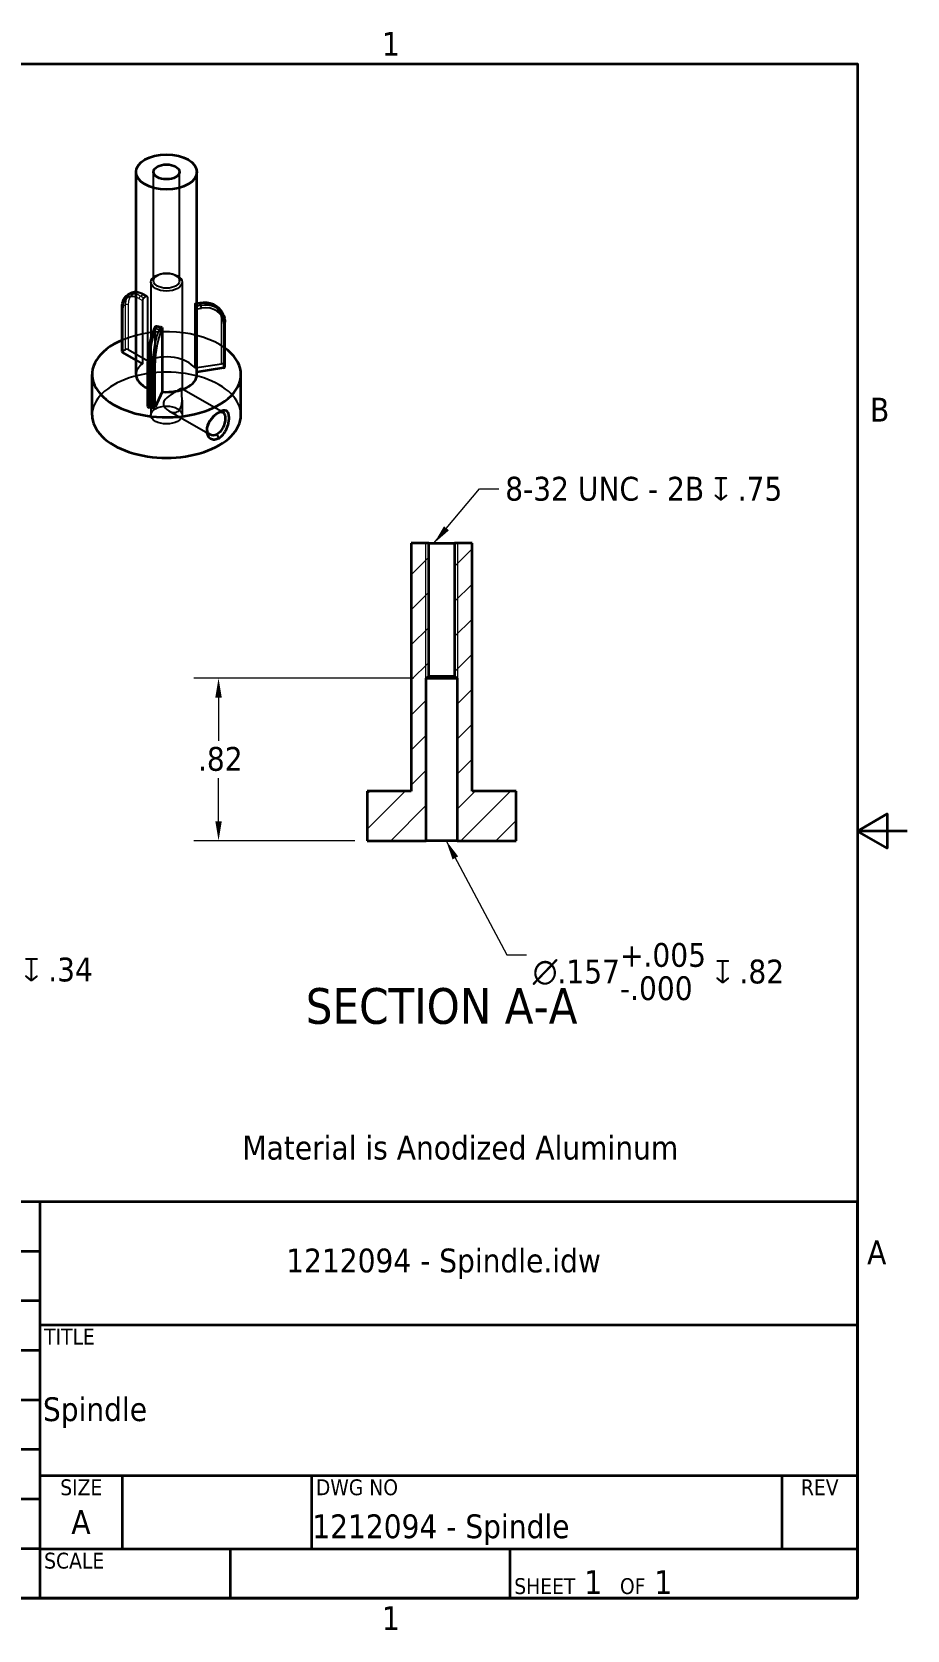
# Model space of a CAD drawing. Header units: inches. Extents: x 0.1 to 10.9, y 0.1 to 8.4.
# Drawn here: x 6.46 to 10.87, y 0.22 to 8.28 of the extents above; entities that cross this region are included whole.
import ezdxf
from ezdxf.enums import TextEntityAlignment as Align

# ---------------------------------------------------------------- set-up
doc = ezdxf.new("R2010")
doc.units = ezdxf.units.IN
doc.header["$MEASUREMENT"] = 0
for name, color, linetype, lineweight in [('Border (ANSI)', 7, 'Continuous', 35), ('Hatch (ANSI)', 7, 'Continuous', 13), ('Hidden (ANSI)', 7, 'Continuous', 25), ('Hidden Narrow (ANSI)', 7, 'Continuous', 18), ('Symbol (ANSI)', 7, 'Continuous', 18), ('Title (ANSI)', 7, 'Continuous', 35), ('Visible (ANSI)', 7, 'Continuous', 35), ('Visible Narrow (ANSI)', 7, 'Continuous', 25)]:
    doc.layers.add(name, color=color, linetype=linetype, lineweight=lineweight)
doc.layers.add('Dimension (ANSI)', color=1, linetype='Continuous', lineweight=18, true_color=0xff0000)
doc.styles.add('Label Text (ANSI)', font='tahoma.ttf')
doc.styles.add('Note Text (ANSI)', font='tahoma.ttf')
doc.styles.add('Text Style38', font='tahoma.ttf')
doc.styles.add('Text Style40', font='tahoma.ttf')
doc.dimstyles.new('Default (ANSI)', dxfattribs={"dimtxt": 0.12, "dimasz": 0.098425, "dimexe": 0.125, "dimexo": 0.0625, "dimgap": 0.031496, "dimtad": 0, "dimtih": 1, "dimtoh": 1, "dimrnd": 1e-08, "dimzin": 4, "dimdsep": 46, "dimtxsty": 'Note Text (ANSI)', "dimcen": 0.09, "dimdle": 0.393701, "dimclrd": 256, "dimclre": 256, "dimclrt": 256, "dimadec": 0, "dimazin": 1, "dimtfac": 1, "dimtofl": 0, "dimtmove": 0, "dimatfit": 3, "dimfxl": 1, "dimtolj": 1, "dimtzin": 4, "dimlwd": -1, "dimlwe": -1, "dimarcsym": 0})
doc.dimstyles.new('Default (ANSI)$7', dxfattribs={"dimtxt": 0.12, "dimasz": 0.098425, "dimexe": 0.125, "dimexo": 0.0625, "dimgap": 0.031496, "dimtad": 0, "dimtih": 1, "dimtoh": 1, "dimrnd": 1e-08, "dimzin": 4, "dimdsep": 46, "dimtxsty": 'Note Text (ANSI)', "dimcen": 0.09, "dimdle": 0.393701, "dimclrd": 256, "dimclre": 256, "dimclrt": 256, "dimadec": 0, "dimazin": 1, "dimtfac": 1, "dimtofl": 0, "dimtmove": 0, "dimatfit": 3, "dimfxl": 1, "dimtolj": 1, "dimtzin": 4, "dimlwd": -1, "dimlwe": -1, "dimarcsym": 0})

# ---------------------------------------------------------------- blocks, each defined once
blk = doc.blocks.new('Borders Default Border')
at = {"layer": 'Border (ANSI)', "flags": 128}
for points in [[(0.38, 0.38), (0.38, 8.12), (10.62, 8.12), (10.62, 0.38), (0.38, 0.38)], [(10.87, 4.25), (10.62, 4.25), (10.77, 4.3366), (10.77, 4.1634), (10.62, 4.25)]]:
    blk.add_lwpolyline(points, dxfattribs=at)
at = {"layer": 'Border (ANSI)', "char_height": 0.12, "attachment_point": 7, "style": 'Note Text (ANSI)'}
for s, insert in [('1', (8.2229, 8.16)), ('B', (10.6834, 6.315)), ('A', (10.669, 2.065)), ('1', (8.2229, 0.22))]:
    blk.add_mtext(s, dxfattribs=dict(at, insert=insert))
blk = doc.blocks.new('Title Blocks ANSI A')
at = {"layer": 'Title (ANSI)'}
for p, q in [((11.25, 6.9986), (5, 6.9986)), ((5, 6.9986), (5, 4.9986)), ((6.25, 4.9986), (6.25, 6.9986)), ((7.1301, 4.9986), (7.1301, 6.9986)), ((11.25, 4.9986), (11.25, 6.9986)), ((7.1301, 6.7486), (5, 6.7486)), ((7.1301, 6.4986), (5, 6.4986)), ((7.1301, 6.3786), (11.25, 6.3786)), ((7.1301, 6.2486), (5, 6.2486)), ((7.1301, 5.9986), (5, 5.9986)), ((7.1301, 5.7486), (5, 5.7486)), ((7.1301, 5.6186), (11.25, 5.6186)), ((7.5443, 5.2486), (7.5443, 5.6186)), ((8.5, 5.2486), (8.5, 5.6186)), ((10.87, 5.2486), (10.87, 5.6186)), ((7.1301, 5.4986), (5, 5.4986)), ((7.1301, 5.2486), (5, 5.2486)), ((7.1301, 5.2486), (11.25, 5.2486)), ((8.089, 4.9986), (8.089, 5.2486)), ((9.5, 4.9986), (9.5, 5.2486)), ((5, 4.9986), (11.25, 4.9986))]:
    blk.add_line(p, q, dxfattribs=at)
at = {"layer": 'Title (ANSI)', "style": 'Text Style40'}
for s, p in [('DRAWN', (5.02, 6.9786)), ('CHECKED', (5.02, 6.7286)), ('QA', (5.02, 6.4786)), ('TITLE', (7.1501, 6.3586)), ('MFG', (5.02, 6.2286)), ('APPROVED', (5.02, 5.9786)), ('DWG NO', (8.52, 5.5986)), ('SCALE', (7.1501, 5.2286))]:
    blk.add_text(s, height=0.08, dxfattribs=at).set_placement(p, align=Align.TOP_LEFT)
for s, p in [('SIZE', (7.3372, 5.5986)), ('REV', (11.06, 5.5986))]:
    blk.add_text(s, height=0.08, dxfattribs=at).set_placement(p, align=Align.TOP_CENTER)
at = {"layer": 'Title (ANSI)', "insert": (9.52, 5.0186), "char_height": 0.12, "attachment_point": 7, "style": 'Note Text (ANSI)'}
blk.add_mtext('\\fTahoma|b0|i0;\\H0.0800;SHEET\\fTahoma|b0|i0;\\H0.1200; 1  \\fTahoma|b0|i0;\\H0.0800;OF\\fTahoma|b0|i0;\\H0.1200; 1 ', dxfattribs=at)
at = {"layer": 'Title (ANSI)'}
for tag, p, height, style in [('AUTHOR_001', (5.0099, 6.7707), 0.1, 'Text Style38'), ('CREATION_DATE_001', (6.2627, 6.7904), 0.1, 'Text Style38'), ('FILENAME_001', (8.3702, 6.6425), 0.12, 'Note Text (ANSI)'), ('DESCRIPTION_001', (7.1439, 5.8925), 0.12, 'Note Text (ANSI)'), ('Sheet_Size_001', (7.2873, 5.3236), 0.12, 'Note Text (ANSI)'), ('PART_NUMBER_001', (8.5018, 5.3018), 0.12, 'Note Text (ANSI)')]:
    blk.add_attdef(tag, p, '', height=height, dxfattribs=dict(at, style=style))
at = {"layer": 'Title (ANSI)', "style": 'Text Style38'}
for tag, p in [('CHECKED_BY', (5.02, 6.5186)), ('CHECKED_DATE', (6.27, 6.5186)), ('MFG_APPROVED_BY', (5.02, 6.0186)), ('MFG_APPROVED_DATE', (6.27, 6.0186)), ('ENG_APPROVED_BY', (5.02, 5.7686)), ('ENG_APPROVAL_DATE', (6.27, 5.7686))]:
    blk.add_attdef(tag, text='', height=0.1, dxfattribs=at).set_placement(p, align=Align.BOTTOM_LEFT)
at = {"layer": 'Title (ANSI)', "style": 'Note Text (ANSI)'}
blk.add_attdef('REVISION_NUMBER', text='', height=0.12, dxfattribs=at).set_placement((11.06, 5.3836), align=Align.MIDDLE_CENTER)
blk = doc.blocks.new('*D7')
at = {"layer": 'Defpoints', "color": 0, "transparency": 16777216}
for p in [(7.3992, 5.0211), (8.4456, 5.0211), (8.1491, 4.2011)]:
    blk.add_point(p, dxfattribs=at)
at = {"layer": 'Dimension (ANSI)', "transparency": 16777216}
for p, q in [((8.3831, 5.0211), (7.2742, 5.0211)), ((7.3992, 4.9227), (7.3992, 4.7053)), ((7.3992, 4.2995), (7.3992, 4.5168)), ((8.0866, 4.2011), (7.2742, 4.2011))]:
    blk.add_line(p, q, dxfattribs=at)
for points in [[(7.3828, 4.9227), (7.4156, 4.9227), (7.3992, 5.0211)], [(7.3828, 4.2995), (7.4156, 4.2995), (7.3992, 4.2011)]]:
    blk.add_solid(points, dxfattribs=at)
at = {"layer": 'Dimension (ANSI)', "transparency": 16777216, "insert": (7.2954, 4.6738), "char_height": 0.12, "attachment_point": 1, "style": 'Note Text (ANSI)'}
blk.add_mtext('\\A1;.82', dxfattribs=at)

msp = doc.modelspace()

# ---------------------------------------------------------------- hatches: boundary and pattern name
at = {"layer": 'Hatch (ANSI)'}
h = msp.add_hatch(dxfattribs=at)
h.set_pattern_fill('ANSI31', color=256, style=0)
h.paths.add_polyline_path([(8.58906, 5.70108), (8.58906, 5.02919), (8.60256, 5.02108), (8.60256, 4.20108), (8.89906, 4.20108), (8.89906, 4.45108), (8.67756, 4.45108), (8.67756, 5.70108)])
h.paths.add_polyline_path([(8.45906, 5.02919), (8.45906, 5.70108), (8.37056, 5.70108), (8.37056, 4.45108), (8.14906, 4.45108), (8.14906, 4.20108), (8.44556, 4.20108), (8.44556, 5.02108)])

# ---------------------------------------------------------------- linework, layer by layer
at = {"layer": 'Hidden (ANSI)'}
for p, q in [((7.07179, 7.02498), (7.07179, 7.57428)), ((7.20179, 7.02498), (7.20179, 7.57428)), ((7.05829, 7.01835), (7.05829, 6.34796)), ((7.21529, 7.01835), (7.21529, 6.4778)), ((7.0402, 6.94568), (7.02276, 6.95572)), ((7.04252, 6.62211), (7.04252, 6.94095)), ((7.01565, 6.92548), (7.01565, 6.60663)), ((7.279, 6.90446), (7.279, 6.58562)), ((7.29029, 6.91036), (7.2805, 6.90885)), ((7.28884, 6.56448), (7.28884, 6.88332)), ((7.07901, 6.78929), (7.07959, 6.79198)), ((7.07901, 6.47045), (7.07901, 6.78929)), ((6.91665, 6.67178), (6.92938, 6.67911)), ((6.94352, 6.67911), (7.04252, 6.62211)), ((7.01565, 6.60663), (6.98329, 6.62527)), ((7.279, 6.58562), (7.41423, 6.60648)), ((7.29029, 6.5647), (7.28884, 6.56448)), ((7.42648, 6.60241), (7.43114, 6.5924)), ((7.04278, 6.39258), (7.07901, 6.47045)), ((7.42175, 6.36106), (7.21427, 6.48054)), ((7.35688, 6.2484), (7.1494, 6.36789)), ((7.21529, 6.4225), (7.21529, 6.34796)), ((7.34075, 6.28128), (7.34241, 6.29022)), ((7.39113, 6.35658), (7.40168, 6.3627))]:
    msp.add_line(p, q, dxfattribs=at)
at = {"layer": 'Hidden (ANSI)', "flags": 128}
for points in [[(7.02276, 6.95572), (7.01289, 6.96077), (7.00297, 6.96457), (6.99307, 6.96702), (6.98329, 6.96805)], [(7.02207, 6.9381), (7.01956, 6.93581), (7.01748, 6.93259), (7.01612, 6.92896), (7.01565, 6.92548)], [(7.04252, 6.94095), (7.04191, 6.94381), (7.04021, 6.94568), (7.0377, 6.94625), (7.0348, 6.94543)], [(7.28247, 6.90721), (7.28122, 6.90867), (7.28009, 6.90866), (7.27929, 6.90718), (7.279, 6.90446)], [(7.28884, 6.88332), (7.28873, 6.88689), (7.2884, 6.89079), (7.28786, 6.89441), (7.28713, 6.8972)], [(7.21387, 6.4587), (7.21398, 6.46372), (7.21427, 6.46798), (7.21465, 6.47153), (7.21501, 6.47441), (7.21525, 6.47844), (7.21441, 6.48045), (7.212, 6.48073), (7.20756, 6.47929), (7.20449, 6.47789), (7.20088, 6.47607), (7.19679, 6.47387), (7.1923, 6.47133), (7.18739, 6.46845), (7.18208, 6.46525), (7.1765, 6.46178), (7.17076, 6.45809), (7.15923, 6.45034), (7.14848, 6.44248), (7.13864, 6.43433), (7.13016, 6.42555), (7.12678, 6.42093), (7.12418, 6.41611), (7.12253, 6.41105), (7.12195, 6.40576), (7.12253, 6.40034), (7.12418, 6.39496), (7.12678, 6.3897), (7.13016, 6.38466), (7.13864, 6.37561), (7.14848, 6.36842), (7.15923, 6.36334), (7.17076, 6.3607), (7.1765, 6.36056), (7.18208, 6.36124), (7.18739, 6.36275), (7.1923, 6.36505), (7.19679, 6.36816), (7.20088, 6.37207), (7.20449, 6.37667), (7.20756, 6.3819), (7.212, 6.39373), (7.21441, 6.40639), (7.21525, 6.41972), (7.21501, 6.43353), (7.21465, 6.4403), (7.21427, 6.44684), (7.21398, 6.45301), (7.21387, 6.4587)], [(7.34176, 6.28597), (7.34418, 6.29751), (7.34865, 6.30925), (7.35472, 6.32039), (7.36185, 6.33047), (7.37006, 6.33982), (7.37883, 6.34793), (7.38753, 6.35438), (7.39602, 6.35916)]]:
    msp.add_lwpolyline(points, dxfattribs=at)
at = {"layer": 'Hidden (ANSI)'}
for centre, major_axis in [((7.13679, 7.01835), (-0.0785, 0)), ((7.13679, 7.02498), (-0.065, 0)), ((7.13679, 6.34796), (-0.0785, 0))]:
    msp.add_ellipse(centre, major_axis=major_axis, ratio=0.5758617, dxfattribs=at)
for centre, major_axis, start_param, end_param in [((7.13679, 6.87936), (-0.1535, 0), 5.4391216, 5.5564527), ((7.13679, 6.87936), (0.1535, 0), 0.2031338, 0.320465), ((7.13679, 6.55235), (-0.375, 0), 3.8083427, 5.3494559), ((6.92372, 6.66771), (-0.01, 0), 5.4977871, 6.2831853), ((6.93645, 6.67504), (0.01, 0), 0.7853982, 2.3561945), ((7.13679, 6.55235), (0.1535, 0), 0.3858962, 2.2320977), ((7.13679, 6.34796), (0.375, 0), 0, 3.1415927), ((7.13679, 6.55235), (-0.1535, 0), 5.6218839, 6.2831853), ((7.13679, 6.55235), (0.1535, 0), 0, 0.1377026), ((7.41682, 6.60092), (0.01, 0), 0.2617994, 1.8325957), ((7.42148, 6.59091), (0.01, 0), 0, 0.2617994), ((7.13679, 6.55235), (-0.1535, 0), 0.9088341, 1.1849002), ((7.05244, 6.39109), (-0.01, 0), 6.0213859, 6.2831853)]:
    msp.add_ellipse(centre, major_axis=major_axis, ratio=0.5758617, start_param=start_param, end_param=end_param, dxfattribs=at)
at = {"layer": 'Hidden Narrow (ANSI)'}
for p, q in [((6.99797, 6.93566), (7.01565, 6.92548)), ((7.00504, 6.9479), (7.01777, 6.95523)), ((7.02207, 6.9381), (7.00504, 6.9479)), ((7.01777, 6.95523), (7.0348, 6.94543)), ((7.04252, 6.94095), (7.02484, 6.95113)), ((6.92938, 6.90394), (6.91665, 6.89661)), ((6.91665, 6.89661), (6.91665, 6.88847)), ((6.92938, 6.67911), (6.92938, 6.90394)), ((6.94352, 6.90394), (6.94352, 6.67911)), ((7.30315, 6.90819), (7.279, 6.90446)), ((7.28247, 6.90721), (7.29029, 6.90842)), ((7.29029, 6.89768), (7.28713, 6.8972)), ((7.28884, 6.88332), (7.29029, 6.88355)), ((7.07901, 6.78929), (7.07254, 6.77539)), ((7.41423, 6.60648), (7.41423, 6.83131)), ((7.42648, 6.82724), (7.42648, 6.60241)), ((7.43114, 6.81722), (7.42648, 6.82724)), ((7.43114, 6.5924), (7.43114, 6.81722)), ((7.04278, 6.6174), (7.04278, 6.39258)), ((8.44206, 5.70108), (8.44206, 4.95108)), ((8.60606, 4.95108), (8.60606, 5.70108))]:
    msp.add_line(p, q, dxfattribs=at)
for centre, major_axis, ratio, start_param, end_param in [((7.00504, 6.84571), (-0.06238, 0.10832), 0.5780931, 0, 0.7873319), ((7.01777, 6.85304), (-0.06238, 0.10832), 0.5780931, 0, 0.7873319), ((7.02484, 6.85711), (-0.05739, 0.09966), 0.5780931, 5.4997209, 7.0705172), ((7.01777, 6.85304), (-0.06238, 0.10832), 0.5780931, 5.4997209, 5.9004586), ((7.00504, 6.84571), (-0.06238, 0.10832), 0.5780931, 5.4997209, 5.7483729), ((6.99797, 6.84164), (0.05739, -0.09966), 0.5780931, 2.3581282, 2.5396647), ((7.00504, 6.93973), (0.00499, 0.00867), 0.5780931, 0.7834645, 2.3542608), ((7.01777, 6.94706), (0.00499, 0.00867), 0.5780931, 5.4958534, 7.0666498), ((6.92372, 6.89254), (-0.01, 0), 0.5758617, 5.4977871, 6.2831853), ((6.93645, 6.89987), (-0.01, 0), 0.5758617, 3.9269908, 5.4977871), ((7.30315, 6.81417), (0.10427, 0.04851), 0.7896899, 5.9310557, 7.501852), ((7.30574, 6.90262), (-0.00152, 0.00988), 0.2115968, 0, 0.9407243), ((7.30574, 6.80861), (0.11333, 0.05273), 0.7896899, 5.9310557, 6.2831853), ((7.3104, 6.79859), (0.11333, 0.05273), 0.7896899, 5.9310557, 6.2831853), ((7.07254, 6.68137), (-0.01754, -0.11365), 0.2115968, 3.7716647, 5.3424611), ((7.0822, 6.7739), (-0.00907, 0.00422), 0.7896899, 0, 0.3521296), ((7.41682, 6.82575), (0.01, 0), 0.5758617, 0.2617994, 1.8325957), ((7.42148, 6.81573), (0.01, 0), 0.5758617, 0, 0.2617994), ((7.05244, 6.61591), (-0.01, 0), 0.5758617, 6.0213859, 6.2831853)]:
    msp.add_ellipse(centre, major_axis=major_axis, ratio=ratio, start_param=start_param, end_param=end_param, dxfattribs=at)
at = {"layer": 'Visible (ANSI)'}
for p, q in [((6.98329, 6.55235), (6.98329, 7.57428)), ((7.29029, 6.55235), (7.29029, 7.57428)), ((6.95539, 6.96136), (6.94266, 6.95403)), ((6.91372, 6.66771), (6.91372, 6.89254)), ((7.30421, 6.91251), (7.29029, 6.91036)), ((7.42373, 6.85133), (7.41907, 6.86134)), ((7.07959, 6.79198), (7.07314, 6.77812)), ((7.11572, 6.78363), (7.11572, 6.46479)), ((7.43148, 6.59091), (7.43148, 6.81573)), ((6.98329, 6.62527), (6.91665, 6.66364)), ((7.04244, 6.39109), (7.04244, 6.61591)), ((6.76179, 6.34796), (6.76179, 6.55235)), ((7.42407, 6.58535), (7.29029, 6.5647)), ((7.51179, 6.34796), (7.51179, 6.55235)), ((7.11572, 6.46479), (7.07948, 6.38691)), ((7.06724, 6.38284), (7.04985, 6.38552)), ((8.45906, 5.70108), (8.37056, 5.70108)), ((8.37056, 5.70108), (8.37056, 4.45108)), ((8.45906, 5.02919), (8.45906, 5.70108)), ((8.45906, 5.70108), (8.58906, 5.70108)), ((8.58906, 5.70108), (8.58906, 5.02919)), ((8.67756, 5.70108), (8.58906, 5.70108)), ((8.67756, 4.45108), (8.67756, 5.70108)), ((8.44556, 5.02108), (8.45906, 5.02919)), ((8.44556, 4.20108), (8.44556, 5.02108)), ((8.44556, 5.02108), (8.60256, 5.02108)), ((8.58906, 5.02919), (8.45906, 5.02919)), ((8.58906, 5.02919), (8.60256, 5.02108)), ((8.60256, 5.02108), (8.60256, 4.20108)), ((8.37056, 4.45108), (8.14906, 4.45108)), ((8.14906, 4.45108), (8.14906, 4.20108)), ((8.89906, 4.45108), (8.67756, 4.45108)), ((8.89906, 4.20108), (8.89906, 4.45108)), ((8.14906, 4.20108), (8.44556, 4.20108)), ((8.60256, 4.20108), (8.44556, 4.20108)), ((8.60256, 4.20108), (8.89906, 4.20108))]:
    msp.add_line(p, q, dxfattribs=at)
at = {"layer": 'Visible (ANSI)', "flags": 128}
for points in [[(6.91372, 6.89254), (6.91416, 6.90244), (6.91547, 6.9119), (6.91769, 6.92083), (6.92084, 6.92914), (6.92492, 6.93675), (6.92995, 6.94352), (6.93589, 6.94933), (6.94266, 6.95403)], [(6.98329, 6.96805), (6.97589, 6.9678), (6.96871, 6.96662), (6.96184, 6.96447), (6.95539, 6.96136)], [(7.41907, 6.86134), (7.41108, 6.87492), (7.40057, 6.88686), (7.38786, 6.89685), (7.37331, 6.90468), (7.35729, 6.91021), (7.34017, 6.91337), (7.32235, 6.91413), (7.30421, 6.91251)], [(7.42373, 6.85133), (7.42711, 6.84287), (7.42953, 6.83406), (7.43099, 6.82499), (7.43148, 6.81573)], [(7.07314, 6.77812), (7.07002, 6.77094), (7.06698, 6.763), (7.06404, 6.75434), (7.06121, 6.74504), (7.05849, 6.73516), (7.05593, 6.7248), (7.05354, 6.71404), (7.05133, 6.70298), (7.04933, 6.69172), (7.04756, 6.68037), (7.04603, 6.66902), (7.04476, 6.65778), (7.04375, 6.64675), (7.04303, 6.63604), (7.04259, 6.62573), (7.04244, 6.61591)], [(7.07959, 6.79198), (7.08098, 6.79386), (7.083, 6.79509), (7.08561, 6.79565), (7.08844, 6.79547)], [(7.10582, 6.79279), (7.10959, 6.79175), (7.1128, 6.78966), (7.11496, 6.78683), (7.11572, 6.78363)], [(7.40195, 6.23205), (7.4073, 6.23551), (7.4126, 6.23971), (7.42271, 6.25002), (7.42734, 6.256), (7.43159, 6.26241), (7.43884, 6.27589), (7.44459, 6.29025), (7.44693, 6.29776), (7.44886, 6.30532), (7.45143, 6.32004), (7.45206, 6.32695), (7.45226, 6.33348), (7.45142, 6.34542), (7.44887, 6.35553), (7.44693, 6.35976), (7.44458, 6.36334), (7.43884, 6.36845), (7.43159, 6.37097), (7.42734, 6.37125), (7.42271, 6.37084), (7.41778, 6.36975), (7.41262, 6.36803), (7.40187, 6.36282), (7.39074, 6.35543), (7.38509, 6.35094), (7.37942, 6.34591), (7.37387, 6.34045), (7.36856, 6.33465), (7.35903, 6.32249), (7.351, 6.30946), (7.3476, 6.30256), (7.34473, 6.29554), (7.34244, 6.28851), (7.3408, 6.28159), (7.3395, 6.26839), (7.34081, 6.25626), (7.34244, 6.25062), (7.34471, 6.24534), (7.351, 6.23635), (7.35907, 6.22989), (7.36858, 6.22609), (7.37387, 6.22521), (7.37942, 6.22508), (7.38511, 6.22573), (7.39084, 6.22713), (7.40195, 6.23205)], [(7.39602, 6.35916), (7.404, 6.3622), (7.41147, 6.36342), (7.41803, 6.36264), (7.42345, 6.35993), (7.42792, 6.3551), (7.43114, 6.34815), (7.43292, 6.33945), (7.43324, 6.32937), (7.43208, 6.31814), (7.42945, 6.30614), (7.42547, 6.29422), (7.42045, 6.28318), (7.41436, 6.27291), (7.40724, 6.2637), (7.39941, 6.2561), (7.39135, 6.25042)], [(7.39135, 6.25042), (7.38202, 6.24631), (7.37245, 6.24466), (7.36339, 6.24568), (7.35547, 6.24927), (7.34881, 6.25544), (7.34612, 6.25948), (7.34399, 6.26407), (7.34161, 6.27441), (7.34176, 6.28597)]]:
    msp.add_lwpolyline(points, dxfattribs=at)
at = {"layer": 'Visible (ANSI)'}
for major_axis in [(-0.1535, 0), (-0.065, 0)]:
    msp.add_ellipse((7.13679, 7.57428), major_axis=major_axis, ratio=0.5758617, dxfattribs=at)
for centre, major_axis, start_param, end_param in [((7.13679, 6.87936), (0.1535, 0), 4.391924, 4.5092552), ((7.13679, 6.55235), (-0.375, 0), 5.3494559, 10.091528), ((6.92372, 6.66771), (-0.01, 0), 0, 0.7853982), ((7.13679, 6.55235), (-0.1535, 0), 0, 0.9088341), ((7.13679, 6.55235), (0.1535, 0), 4.5746864, 6.2831853), ((7.42148, 6.59091), (0.01, 0), 4.9741884, 6.2831853), ((7.05244, 6.39109), (-0.01, 0), 0, 1.3089969), ((7.06982, 6.3884), (0.01, 0), 4.4505896, 6.0213859), ((7.13679, 6.34796), (-0.375, 0), 0, 3.1415927)]:
    msp.add_ellipse(centre, major_axis=major_axis, ratio=0.5758617, start_param=start_param, end_param=end_param, dxfattribs=at)
at = {"layer": 'Visible Narrow (ANSI)'}
for p, q in [((6.91665, 6.66364), (6.91665, 6.88847)), ((7.29029, 6.90842), (7.30574, 6.9108)), ((7.3104, 6.90079), (7.29029, 6.89768)), ((7.29029, 6.88355), (7.31298, 6.88705)), ((7.30574, 6.9108), (7.3104, 6.90079)), ((7.0822, 6.78207), (7.08844, 6.79547)), ((7.09959, 6.77939), (7.0822, 6.78207)), ((7.10582, 6.79279), (7.09959, 6.77939)), ((7.10925, 6.76972), (7.11572, 6.78363)), ((7.42407, 6.81017), (7.42407, 6.58535)), ((7.04985, 6.38552), (7.04985, 6.61035)), ((7.04985, 6.61035), (7.06724, 6.60767)), ((7.07948, 6.38691), (7.07948, 6.61174)), ((7.06724, 6.60767), (7.06724, 6.38284)), ((7.40195, 6.23205), (7.39135, 6.25042))]:
    msp.add_line(p, q, dxfattribs=at)
for centre, major_axis, ratio, start_param, end_param in [((6.99797, 6.84164), (-0.05739, 0.09966), 0.5780931, 5.6812573, 7.0705172), ((7.00504, 6.84571), (-0.06238, 0.10832), 0.5780931, 5.7483729, 6.2831853), ((7.01777, 6.85304), (-0.06238, 0.10832), 0.5780931, 5.9004586, 6.2831853), ((6.92372, 6.89254), (-0.01, 0), 0.5758617, 0, 0.7853982), ((7.30574, 6.90262), (-0.00152, 0.00988), 0.2115968, 5.6531132, 6.2831853), ((7.30574, 6.80861), (0.11333, 0.05273), 0.7896899, 0, 1.2186667), ((7.3104, 6.79859), (0.11333, 0.05273), 0.7896899, 0, 1.2186667), ((7.3104, 6.89261), (-0.00152, 0.00988), 0.2115968, 4.0823169, 5.6531132), ((7.31298, 6.79303), (0.10427, 0.04851), 0.7896899, 5.9310557, 7.501852), ((7.0822, 6.67988), (0.01906, 0.12354), 0.2115968, 0.6300721, 2.2008684), ((7.09959, 6.6772), (-0.01906, -0.12354), 0.2115968, 3.7716647, 5.3424611), ((7.0822, 6.7739), (-0.00907, 0.00422), 0.7896899, 5.0645186, 6.2831853), ((7.09959, 6.77122), (0.00907, -0.00422), 0.7896899, 0.3521296, 1.9229259), ((7.42148, 6.81573), (0.01, 0), 0.5758617, 4.9741884, 6.2831853), ((7.10925, 6.67571), (0.01754, 0.11365), 0.2115968, 0.6300721, 2.2008684), ((7.05244, 6.61591), (-0.01, 0), 0.5758617, 0, 1.3089969), ((7.06982, 6.61323), (0.01, 0), 0.5758617, 4.4505896, 6.0213859)]:
    msp.add_ellipse(centre, major_axis=major_axis, ratio=ratio, start_param=start_param, end_param=end_param, dxfattribs=at)

# ---------------------------------------------------------------- block references
msp.add_blockref('Borders Default Border', (0, 0))
msp.add_blockref('Title Blocks ANSI A', (-0.63002, -4.6186)).add_auto_attribs({'AUTHOR_001': 'MSMaxwell', 'CREATION_DATE_001': '2/8/2016', 'FILENAME_001': '1212094 - Spindle.idw', 'DESCRIPTION_001': 'Spindle', 'Sheet_Size_001': 'A', 'PART_NUMBER_001': '1212094 - Spindle'})

# ---------------------------------------------------------------- texts
at = {"layer": 'Symbol (ANSI)', "char_height": 0.12, "attachment_point": 1, "line_spacing_factor": 0.5334, "style": 'Note Text (ANSI)'}
for s, insert, width in [('{8-32 UNC - 2B \\fAIGDT|b0|i0;\\H0.1200;x\\fTahoma|b0|i0;\\H0.1200; .75}', (8.84445, 6.03628), 1.5376757), ('{\\A1;\\fTahoma|b0|i0;\\H0.1200;\\fAIGDT|b0|i0;\\H0.1200;n\\fTahoma|b0|i0;\\H0.1200;.157\\S+.005^ -.000; \\fAIGDT|b0|i0;\\H0.1200;x\\fTahoma|b0|i0;\\H0.1200; .82}', (8.98324, 3.68522), 1.4118977), ('{8-32 UNC - 2B \\fAIGDT|b0|i0;\\H0.1200;x\\fTahoma|b0|i0;\\H0.1200; .34}', (5.36871, 3.61134), 1.5376757)]:
    msp.add_mtext(s, dxfattribs=dict(at, insert=insert, width=width))
at = {"layer": 'Symbol (ANSI)', "insert": (7.83876, 3.27412), "char_height": 0.18, "attachment_point": 7, "style": 'Label Text (ANSI)'}
msp.add_mtext('SECTION A-A', dxfattribs=at)
at = {"layer": 'Symbol (ANSI)', "insert": (7.51942, 2.71312), "char_height": 0.12, "width": 2.3440557, "attachment_point": 1, "style": 'Note Text (ANSI)'}
msp.add_mtext('{Material is Anodized Aluminum}', dxfattribs=at)

# ---------------------------------------------------------------- dimensions: what is measured, and where the dimension line sits
at = {"layer": 'Dimension (ANSI)'}
dim = msp.add_linear_dim(base=(7.39922, 5.02108), p1=(8.14906, 4.20108), p2=(8.44556, 5.02108), angle=270, dimstyle='Default (ANSI)', override={"dimdec": 2, "dimtp": 0, "dimtm": 0, "dimtdec": 2, "dimatfit": 1}, dxfattribs=at)
dim.commit()
dim.dimension.update_dxf_attribs({"geometry": '*D7', "text_midpoint": (7.39922, 4.61108), "dimtype": 160})

# ---------------------------------------------------------------- leaders
at = {"layer": 'Symbol (ANSI)', "annotation_type": 0, "has_hookline": 1, "hookline_direction": 0}
for points, text_width in [([(8.48518, 5.70108), (8.71452, 5.97628), (8.81295, 5.97628)], 1.51249), ([(4.8922, 4.24408), (5.1806, 3.55406), (5.33722, 3.55134)], 1.517), ([(8.54678, 4.20108), (8.85332, 3.62522), (8.95174, 3.62522)], 1.34561)]:
    msp.add_leader(points, dimstyle='Default (ANSI)$7', override={"dimtad": 0}, dxfattribs=dict(at, text_width=text_width))

doc.saveas('drawing.dxf')
